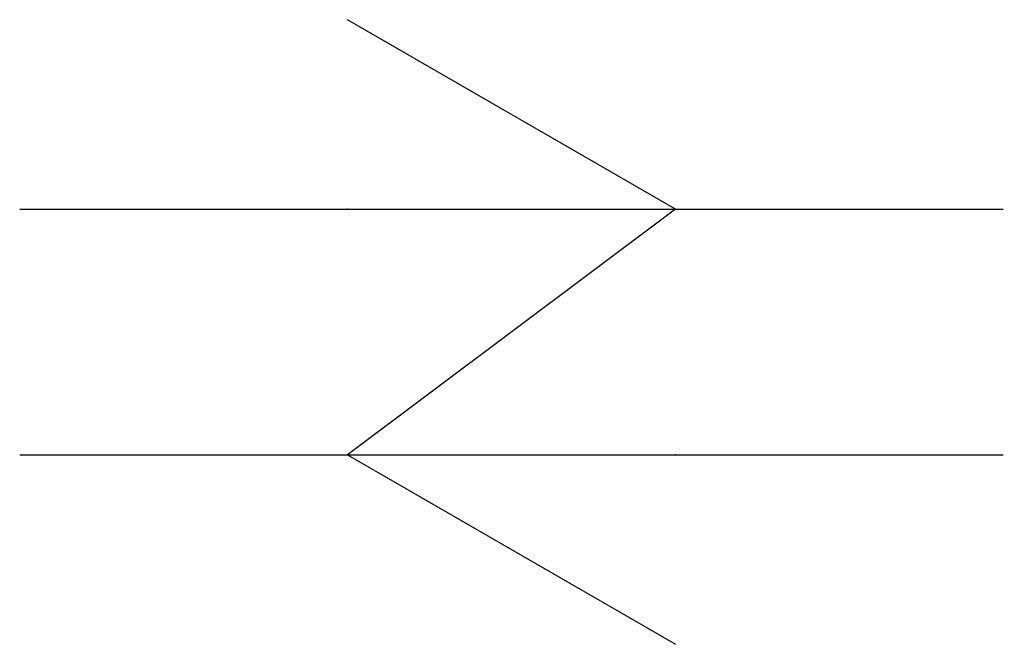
# Model space of a CAD drawing. Extents: x -1 to 1, y -0.63 to 0.63.
import ezdxf

# ---------------------------------------------------------------- set-up
doc = ezdxf.new("R2010")
doc.units = 0
doc.layers.get('0').update_dxf_attribs({"linetype": 'CONTINUOUS'})

msp = doc.modelspace()

# ---------------------------------------------------------------- linework, layer by layer
at = {"color": 0}
for p, q in [((0.3333, 0.25), (-0.3333, 0.6349)), ((-1, 0.25), (1, 0.25)), ((0.3333, 0.25), (-0.3333, -0.25)), ((-1, -0.25), (1, -0.25)), ((-0.3333, -0.25), (0.3333, -0.6349))]:
    msp.add_line(p, q, dxfattribs=at)
for p in [(-0.3333, 0.25), (0.3333, 0.25), (-0.3333, -0.25), (0.3333, -0.25)]:
    msp.add_point(p, dxfattribs=at)

doc.saveas('drawing.dxf')
